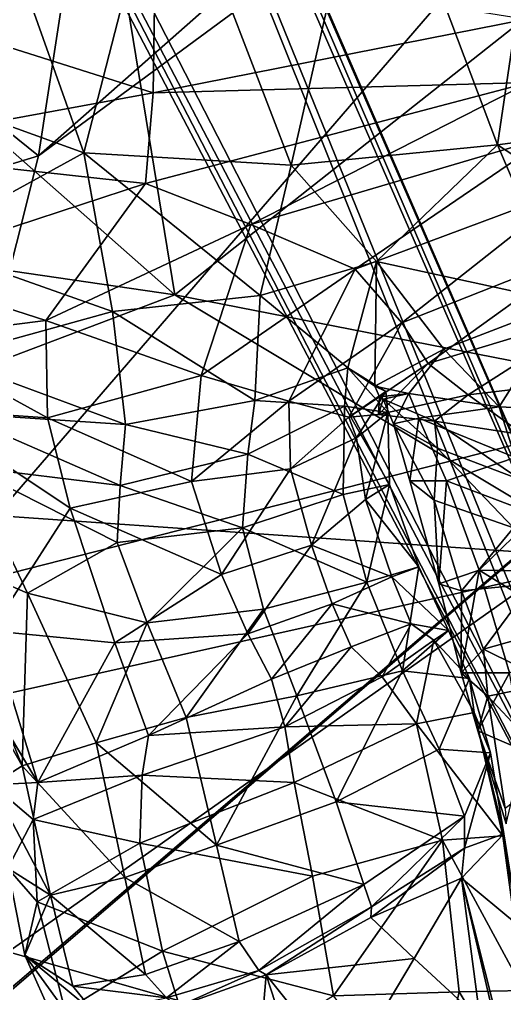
# Model space of a CAD drawing. Header units: metres. Extents: x -7.7 to 8, y -8.9 to 8.6.
# Drawn here: x 1.294 to 1.823, y -5.029 to -3.966 of the extents above; entities that cross this region are included whole.
import ezdxf

# ---------------------------------------------------------------- set-up
doc = ezdxf.new("R2010")
doc.units = ezdxf.units.M
doc.layers.add('LIBERTY', color=1, linetype='CONTINUOUS')

msp = doc.modelspace()

# ---------------------------------------------------------------- linework, layer by layer
at = {"layer": 'LIBERTY', "color": 7}
for points in [[(-7.53329, 8.63299, 0.068), (6.51222, 8.63299, 0.068), (-7.65053, -5.52977, 0.068)], [(-7.65053, -5.52977, 0.068), (6.51222, 8.63299, 0.068), (-7.53329, -5.64701, 0.068)], [(6.51222, 8.63299, 0.068), (6.62947, 8.51574, 0.068), (-7.53329, -5.64701, 0.068)], [(6.62947, 8.51574, 0.068), (6.51222, -5.64701, 0.068), (-7.53329, -5.64701, 0.068)], [(-7.53329, 8.51574, 1.70282), (-7.53329, -5.52977, 1.70282), (6.51222, -5.52977, 1.70282)], [(6.51222, 8.51574, 1.70282), (-7.53329, 8.51574, 1.70282), (6.51222, -5.52977, 1.70282)]]:
    msp.add_3dface(points, dxfattribs=at)
at = {"layer": 'LIBERTY', "color": 2}
for points in [[(0.533366, -2.19211, 45.8943), (2.08611, -5.21478, 47.3809), (0.784772, -2.01529, 45.7752)], [(2.16382, -5.1806, 47.3603), (0.784627, -2.01489, 45.7752), (0.784772, -2.01529, 45.7752)], [(2.16382, -5.1806, 47.3603), (1.01798, -2.55677, 45.9005), (0.784641, -2.01492, 45.7752)], [(2.08611, -5.21478, 47.3809), (2.16382, -5.1806, 47.3603), (0.784772, -2.01529, 45.7752)], [(0.768996, -2.70446, 45.9905), (2.08611, -5.21478, 47.3809), (0.533366, -2.19211, 45.8943)], [(1.01798, -2.55677, 45.9005), (2.15415, -5.19114, 47.3114), (1.011, -2.57185, 45.8611)], [(2.16382, -5.1806, 47.3603), (2.15415, -5.19114, 47.3114), (1.01798, -2.55677, 45.9005)], [(2.07639, -5.22532, 47.332), (0.76221, -2.71966, 45.9567), (1.011, -2.57185, 45.8611)], [(2.15415, -5.19114, 47.3114), (2.07639, -5.22532, 47.332), (1.011, -2.57185, 45.8611)], [(2.07639, -5.22532, 47.332), (0.768996, -2.70446, 45.9905), (0.76221, -2.71966, 45.9567)], [(2.07639, -5.22532, 47.332), (2.08611, -5.21478, 47.3809), (0.768996, -2.70446, 45.9905)]]:
    msp.add_3dface(points, dxfattribs=at)
at = {"layer": 'LIBERTY', "color": 8}
for points in [[(2.18179, -3.35114, 30.561), (1.31484, -4.11486, 28.6964), (2.1185, -3.52347, 28.5151)], [(2.18179, -3.35114, 30.561), (1.41207, -3.48181, 31.2583), (1.31484, -4.11486, 28.6964)], [(1.41207, -3.48181, 31.2583), (0.552948, -3.50089, 31.4453), (1.31484, -4.11486, 28.6964)], [(0.837603, -3.58755, 2.08622), (3.07244, -3.49215, 1.70282), (1.26745, -5.03989, 1.70282)], [(3.07402, -3.49209, 1.97996), (0.838988, -3.58749, 2.30801), (1.25611, -5.04654, 1.93382)], [(3.07402, -3.49209, 1.97996), (1.25611, -5.04654, 1.93382), (1.82723, -5.45562, 1.92482)], [(1.26745, -5.03989, 1.70282), (3.07244, -3.49215, 1.70282), (1.82723, -5.45562, 1.70282)], [(1.31484, -4.11486, 28.6964), (0.552948, -3.50089, 31.4453), (0.826342, -4.26305, 28.4443)], [(1.38663, -3.51541, 34.5322), (0.870385, -4.03735, 33.7677), (0.950787, -3.90606, 33.5726)], [(1.38663, -3.51541, 34.5322), (1.2142, -3.6793, 34.7501), (0.870385, -4.03735, 33.7677)], [(2.1185, -3.52347, 28.5151), (1.19433, -4.59307, 25.9095), (2.19497, -4.33821, 25.3996)], [(2.1185, -3.52347, 28.5151), (1.31484, -4.11486, 28.6964), (1.19433, -4.59307, 25.9095)], [(1.46379, -4.2665, 14.3022), (1.05152, -3.90308, 13.6514), (1.34997, -3.57087, 13.441)], [(1.86189, -3.95208, 13.8979), (1.46379, -4.2665, 14.3022), (1.34997, -3.57087, 13.441)], [(1.87346, -3.71277, 2.87307), (1.67867, -3.73944, 2.87627), (1.81589, -4.10307, 2.70237)], [(1.87346, -3.71277, 2.87307), (1.81589, -4.10307, 2.70237), (2.01775, -4.07635, 2.69521)], [(1.67867, -3.73944, 2.87627), (1.45318, -3.76709, 2.846), (1.59057, -4.12524, 2.71602)], [(1.67867, -3.73944, 2.87627), (1.59057, -4.12524, 2.71602), (1.81589, -4.10307, 2.70237)], [(1.36431, -4.11178, 2.71035), (1.23835, -3.75852, 2.78301), (1.14671, -4.03327, 2.67319)], [(1.45318, -3.76709, 2.846), (1.23835, -3.75852, 2.78301), (1.36431, -4.11178, 2.71035)], [(1.59057, -4.12524, 2.71602), (1.45318, -3.76709, 2.846), (1.36431, -4.11178, 2.71035)], [(1.46379, -4.2665, 14.3022), (0.133531, -4.07228, 14.1463), (1.05152, -3.90308, 13.6514)], [(1.4399, -4.04618, 1.85258), (1.04156, -3.91988, 1.88762), (1.44201, -3.90119, 1.84149)], [(1.84735, -3.96588, 1.90134), (1.4399, -4.04618, 1.85258), (1.44201, -3.90119, 1.84149)], [(1.09949, -4.10876, 1.87087), (1.04156, -3.91988, 1.88762), (1.4399, -4.04618, 1.85258)], [(2.69539, -4.50766, 22.9284), (1.46379, -4.2665, 14.3022), (1.86189, -3.95208, 13.8979)], [(1.84735, -3.96588, 1.90134), (1.85041, -4.03506, 1.88915), (1.4399, -4.04618, 1.85258)], [(1.36431, -4.11178, 2.71035), (1.14671, -4.03327, 2.67319), (1.18477, -4.21025, 2.64712)], [(1.85041, -4.03506, 1.88915), (1.43148, -4.14518, 1.87825), (1.4399, -4.04618, 1.85258)], [(1.43148, -4.14518, 1.87825), (1.85041, -4.03506, 1.88915), (1.54665, -4.18988, 1.83064)], [(1.85041, -4.03506, 1.88915), (1.87329, -4.09352, 1.8832), (1.54665, -4.18988, 1.83064)], [(1.43148, -4.14518, 1.87825), (1.09949, -4.10876, 1.87087), (1.4399, -4.04618, 1.85258)], [(1.46379, -4.2665, 14.3022), (0.895835, -4.4813, 15.1743), (0.133531, -4.07228, 14.1463)], [(2.01775, -4.07635, 2.69521), (1.81589, -4.10307, 2.70237), (1.9937, -4.21918, 2.56036)], [(1.87329, -4.09352, 1.8832), (1.66051, -4.23858, 1.83494), (1.54665, -4.18988, 1.83064)], [(1.87329, -4.09352, 1.8832), (1.89771, -4.15018, 1.87665), (1.66051, -4.23858, 1.83494)], [(1.43148, -4.14518, 1.87825), (1.14753, -4.23806, 1.87835), (1.09949, -4.10876, 1.87087)], [(1.81589, -4.10307, 2.70237), (1.59057, -4.12524, 2.71602), (1.68361, -4.23025, 2.60221)], [(1.88961, -4.27485, 2.6352), (1.81589, -4.10307, 2.70237), (1.68361, -4.23025, 2.60221)], [(1.81589, -4.10307, 2.70237), (1.88961, -4.27485, 2.6352), (1.9937, -4.21918, 2.56036)], [(1.31484, -4.11486, 28.6964), (0.826342, -4.26305, 28.4443), (1.19433, -4.59307, 25.9095)], [(1.39555, -4.28463, 2.68298), (1.36431, -4.11178, 2.71035), (1.18477, -4.21025, 2.64712)], [(1.36431, -4.11178, 2.71035), (1.39555, -4.28463, 2.68298), (1.55687, -4.26726, 2.66514)], [(1.59057, -4.12524, 2.71602), (1.36431, -4.11178, 2.71035), (1.55687, -4.26726, 2.66514)], [(1.59057, -4.12524, 2.71602), (1.55687, -4.26726, 2.66514), (1.68361, -4.23025, 2.60221)], [(1.14753, -4.23806, 1.87835), (1.43148, -4.14518, 1.87825), (1.32282, -4.29446, 1.79274)], [(1.43148, -4.14518, 1.87825), (1.54665, -4.18988, 1.83064), (1.32282, -4.29446, 1.79274)], [(1.89771, -4.15018, 1.87665), (1.71127, -4.29688, 1.85343), (1.66051, -4.23858, 1.83494)], [(1.89771, -4.15018, 1.87665), (1.91226, -4.21765, 1.86078), (1.71127, -4.29688, 1.85343)], [(1.54665, -4.18988, 1.83064), (1.49234, -4.35461, 1.80933), (1.32282, -4.29446, 1.79274)], [(1.54665, -4.18988, 1.83064), (1.66051, -4.23858, 1.83494), (1.49234, -4.35461, 1.80933)], [(1.39555, -4.28463, 2.68298), (1.18477, -4.21025, 2.64712), (1.21287, -4.33518, 2.63023)], [(1.91226, -4.21765, 1.86078), (1.73997, -4.34124, 1.8916), (1.71127, -4.29688, 1.85343)], [(1.73997, -4.34124, 1.8916), (1.91226, -4.21765, 1.86078), (1.92412, -4.28593, 1.84491)], [(1.16674, -4.31397, 1.88148), (1.14753, -4.23806, 1.87835), (1.32282, -4.29446, 1.79274)], [(1.66051, -4.23858, 1.83494), (1.58801, -4.38246, 1.8583), (1.49234, -4.35461, 1.80933)], [(1.68361, -4.23025, 2.60221), (1.55687, -4.26726, 2.66514), (1.65246, -4.34604, 2.49353)], [(1.71127, -4.29688, 1.85343), (1.58801, -4.38246, 1.8583), (1.66051, -4.23858, 1.83494)], [(1.68361, -4.23025, 2.60221), (1.65246, -4.34604, 2.49353), (1.68195, -4.36601, 2.44461)], [(1.75722, -4.32566, 2.56216), (1.68361, -4.23025, 2.60221), (1.68195, -4.36601, 2.44461)], [(1.88961, -4.27485, 2.6352), (1.68361, -4.23025, 2.60221), (1.75722, -4.32566, 2.56216)], [(1.94279, -4.55399, 23.4351), (0.895835, -4.4813, 15.1743), (1.46379, -4.2665, 14.3022)], [(1.55687, -4.26726, 2.66514), (1.39555, -4.28463, 2.68298), (1.55104, -4.38178, 2.61814)], [(2.69539, -4.50766, 22.9284), (1.94279, -4.55399, 23.4351), (1.46379, -4.2665, 14.3022)], [(1.55687, -4.26726, 2.66514), (1.55104, -4.38178, 2.61814), (1.65246, -4.34604, 2.49353)], [(1.88961, -4.27485, 2.6352), (1.75722, -4.32566, 2.56216), (1.81763, -4.38854, 2.53861)], [(1.94508, -4.395, 2.58777), (1.88961, -4.27485, 2.6352), (1.81763, -4.38854, 2.53861)], [(1.40992, -4.40776, 2.66473), (1.39555, -4.28463, 2.68298), (1.21287, -4.33518, 2.63023)], [(1.39555, -4.28463, 2.68298), (1.40992, -4.40776, 2.66473), (1.55104, -4.38178, 2.61814)], [(1.7839, -4.37566, 1.86653), (1.73997, -4.34124, 1.8916), (1.92412, -4.28593, 1.84491)], [(1.7839, -4.37566, 1.86653), (1.92412, -4.28593, 1.84491), (1.94331, -4.35681, 1.83338)], [(1.32461, -4.40076, 1.7962), (1.16674, -4.31397, 1.88148), (1.32282, -4.29446, 1.79274)], [(1.49234, -4.35461, 1.80933), (1.32461, -4.40076, 1.7962), (1.32282, -4.29446, 1.79274)], [(1.6534, -4.40003, 1.95374), (1.58801, -4.38246, 1.8583), (1.71127, -4.29688, 1.85343)], [(1.73997, -4.34124, 1.8916), (1.6534, -4.40003, 1.95374), (1.71127, -4.29688, 1.85343)], [(1.18731, -4.39111, 1.89244), (1.16674, -4.31397, 1.88148), (1.32461, -4.40076, 1.7962)], [(1.75722, -4.32566, 2.56216), (1.68195, -4.36601, 2.44461), (1.719, -4.37417, 2.39921)], [(1.81763, -4.38854, 2.53861), (1.75722, -4.32566, 2.56216), (1.719, -4.37417, 2.39921)], [(2.19497, -4.33821, 25.3996), (0.753664, -5.35601, 23.63), (1.98435, -5.18416, 23.3192)], [(2.19497, -4.33821, 25.3996), (1.19433, -4.59307, 25.9095), (0.753664, -5.35601, 23.63)], [(1.40992, -4.40776, 2.66473), (1.21287, -4.33518, 2.63023), (1.22298, -4.39564, 2.61082)], [(1.68591, -4.39706, 1.95094), (1.6534, -4.40003, 1.95374), (1.73997, -4.34124, 1.8916)], [(1.68591, -4.39706, 1.95094), (1.73997, -4.34124, 1.8916), (1.7839, -4.37566, 1.86653)], [(1.49234, -4.35461, 1.80933), (1.48198, -4.47022, 1.82107), (1.32461, -4.40076, 1.7962)], [(1.58801, -4.38246, 1.8583), (1.48198, -4.47022, 1.82107), (1.49234, -4.35461, 1.80933)], [(1.55104, -4.38178, 2.61814), (1.64875, -4.38778, 2.50371), (1.65246, -4.34604, 2.49353)], [(1.65246, -4.34604, 2.49353), (1.64875, -4.38778, 2.50371), (1.69626, -4.39499, 2.25732)], [(1.68195, -4.36601, 2.44461), (1.65246, -4.34604, 2.49353), (1.69402, -4.37211, 2.21523)], [(1.65246, -4.34604, 2.49353), (1.69626, -4.39499, 2.25732), (1.69402, -4.37211, 2.21523)], [(1.719, -4.37417, 2.39921), (1.68195, -4.36601, 2.44461), (1.68687, -4.37793, 2.19404)], [(1.68195, -4.36601, 2.44461), (1.69402, -4.37211, 2.21523), (1.68687, -4.37793, 2.19404)], [(1.84448, -4.41918, 1.85776), (1.7839, -4.37566, 1.86653), (1.94331, -4.35681, 1.83338)], [(1.68687, -4.37793, 2.19404), (1.69402, -4.37211, 2.21523), (1.6534, -4.40003, 1.95374)], [(1.69402, -4.37211, 2.21523), (1.66189, -4.42243, 2.01039), (1.6534, -4.40003, 1.95374)], [(1.69402, -4.37211, 2.21523), (1.69626, -4.39499, 2.25732), (1.66189, -4.42243, 2.01039)], [(1.74705, -4.40419, 1.95924), (1.68591, -4.39706, 1.95094), (1.7839, -4.37566, 1.86653)], [(1.719, -4.37417, 2.39921), (1.68687, -4.37793, 2.19404), (1.69099, -4.3804, 2.17328)], [(1.70241, -4.40703, 2.19454), (1.719, -4.37417, 2.39921), (1.69099, -4.3804, 2.17328)], [(1.73003, -4.40098, 2.39114), (1.719, -4.37417, 2.39921), (1.70241, -4.40703, 2.19454)], [(1.81763, -4.38854, 2.53861), (1.719, -4.37417, 2.39921), (1.73003, -4.40098, 2.39114)], [(1.74705, -4.40419, 1.95924), (1.7839, -4.37566, 1.86653), (1.84448, -4.41918, 1.85776)], [(1.55104, -4.38178, 2.61814), (1.40992, -4.40776, 2.66473), (1.54338, -4.44014, 2.61479)], [(1.58801, -4.38246, 1.8583), (1.58973, -4.45628, 1.88967), (1.48198, -4.47022, 1.82107)], [(1.55104, -4.38178, 2.61814), (1.54338, -4.44014, 2.61479), (1.64875, -4.38778, 2.50371)], [(1.6534, -4.40003, 1.95374), (1.58973, -4.45628, 1.88967), (1.58801, -4.38246, 1.8583)], [(1.68687, -4.37793, 2.19404), (1.6534, -4.40003, 1.95374), (1.68591, -4.39706, 1.95094)], [(1.69099, -4.3804, 2.17328), (1.68687, -4.37793, 2.19404), (1.68591, -4.39706, 1.95094)], [(1.74705, -4.40419, 1.95924), (1.69099, -4.3804, 2.17328), (1.68591, -4.39706, 1.95094)], [(1.75039, -4.43377, 2.00311), (1.69099, -4.3804, 2.17328), (1.74705, -4.40419, 1.95924)], [(1.70241, -4.40703, 2.19454), (1.69099, -4.3804, 2.17328), (1.75039, -4.43377, 2.00311)], [(1.34935, -4.49908, 1.80671), (1.18731, -4.39111, 1.89244), (1.32461, -4.40076, 1.7962)], [(1.26321, -4.63303, 1.99406), (1.18731, -4.39111, 1.89244), (1.34935, -4.49908, 1.80671)], [(1.40391, -4.47453, 2.64781), (1.40992, -4.40776, 2.66473), (1.22298, -4.39564, 2.61082)], [(1.40391, -4.47453, 2.64781), (1.22298, -4.39564, 2.61082), (1.23729, -4.45395, 2.5923)], [(1.54338, -4.44014, 2.61479), (1.6475, -4.48411, 2.52151), (1.64875, -4.38778, 2.50371)], [(1.64875, -4.38778, 2.50371), (1.6475, -4.48411, 2.52151), (1.69777, -4.47319, 2.30704)], [(1.64875, -4.38778, 2.50371), (1.69777, -4.47319, 2.30704), (1.69626, -4.39499, 2.25732)], [(1.69626, -4.39499, 2.25732), (1.67158, -4.48958, 2.07279), (1.66189, -4.42243, 2.01039)], [(1.69626, -4.39499, 2.25732), (1.69777, -4.47319, 2.30704), (1.67158, -4.48958, 2.07279)], [(1.83519, -4.44392, 2.52036), (1.81763, -4.38854, 2.53861), (1.73003, -4.40098, 2.39114)], [(1.94508, -4.395, 2.58777), (1.81763, -4.38854, 2.53861), (1.83519, -4.44392, 2.52036)], [(1.48198, -4.47022, 1.82107), (1.34935, -4.49908, 1.80671), (1.32461, -4.40076, 1.7962)], [(1.40992, -4.40776, 2.66473), (1.40391, -4.47453, 2.64781), (1.54338, -4.44014, 2.61479)], [(1.6534, -4.40003, 1.95374), (1.66189, -4.42243, 2.01039), (1.58973, -4.45628, 1.88967)], [(1.72015, -4.46949, 2.21606), (1.73003, -4.40098, 2.39114), (1.70241, -4.40703, 2.19454)], [(1.74658, -4.49034, 2.04429), (1.70241, -4.40703, 2.19454), (1.75039, -4.43377, 2.00311)], [(1.72015, -4.46949, 2.21606), (1.70241, -4.40703, 2.19454), (1.74658, -4.49034, 2.04429)], [(1.7601, -4.46952, 2.38297), (1.73003, -4.40098, 2.39114), (1.72015, -4.46949, 2.21606)], [(1.83519, -4.44392, 2.52036), (1.73003, -4.40098, 2.39114), (1.7601, -4.46952, 2.38297)], [(1.75039, -4.43377, 2.00311), (1.74705, -4.40419, 1.95924), (1.84132, -4.46819, 1.889)], [(1.84132, -4.46819, 1.889), (1.74705, -4.40419, 1.95924), (1.84448, -4.41918, 1.85776)], [(1.66189, -4.42243, 2.01039), (1.61293, -4.53956, 1.93143), (1.58973, -4.45628, 1.88967)], [(1.66189, -4.42243, 2.01039), (1.67158, -4.48958, 2.07279), (1.61293, -4.53956, 1.93143)], [(1.54338, -4.44014, 2.61479), (1.40391, -4.47453, 2.64781), (1.53745, -4.52073, 2.61123)], [(1.54338, -4.44014, 2.61479), (1.53745, -4.52073, 2.61123), (1.6475, -4.48411, 2.52151)], [(1.74658, -4.49034, 2.04429), (1.75039, -4.43377, 2.00311), (1.83315, -4.52055, 1.91998)], [(1.83315, -4.52055, 1.91998), (1.75039, -4.43377, 2.00311), (1.84132, -4.46819, 1.889)], [(1.85793, -4.50658, 2.50251), (1.83519, -4.44392, 2.52036), (1.7601, -4.46952, 2.38297)], [(1.3028, -4.5917, 2.56669), (1.23729, -4.45395, 2.5923), (1.20283, -4.54846, 2.46576)], [(1.40053, -4.53677, 2.62867), (1.40391, -4.47453, 2.64781), (1.23729, -4.45395, 2.5923)], [(1.40053, -4.53677, 2.62867), (1.23729, -4.45395, 2.5923), (1.3028, -4.5917, 2.56669)], [(1.58973, -4.45628, 1.88967), (1.51451, -4.57168, 1.84358), (1.48198, -4.47022, 1.82107)], [(1.58973, -4.45628, 1.88967), (1.61293, -4.53956, 1.93143), (1.51451, -4.57168, 1.84358)], [(1.48198, -4.47022, 1.82107), (1.51451, -4.57168, 1.84358), (1.34935, -4.49908, 1.80671)], [(1.7516, -4.58172, 2.21733), (1.7601, -4.46952, 2.38297), (1.72015, -4.46949, 2.21606)], [(1.7516, -4.58172, 2.21733), (1.72015, -4.46949, 2.21606), (1.74658, -4.49034, 2.04429)], [(1.79589, -4.56674, 2.40882), (1.7601, -4.46952, 2.38297), (1.7516, -4.58172, 2.21733)], [(1.79589, -4.56674, 2.40882), (1.85793, -4.50658, 2.50251), (1.7601, -4.46952, 2.38297)], [(1.94279, -4.55399, 23.4351), (0.727654, -4.82437, 23.628), (0.895835, -4.4813, 15.1743)], [(1.40391, -4.47453, 2.64781), (1.40053, -4.53677, 2.62867), (1.53745, -4.52073, 2.61123)], [(1.6475, -4.48411, 2.52151), (1.67319, -4.58005, 2.52867), (1.69777, -4.47319, 2.30704)], [(1.69777, -4.47319, 2.30704), (1.73001, -4.56314, 2.29194), (1.67158, -4.48958, 2.07279)], [(1.69777, -4.47319, 2.30704), (1.67319, -4.58005, 2.52867), (1.73001, -4.56314, 2.29194)], [(1.53745, -4.52073, 2.61123), (1.67319, -4.58005, 2.52867), (1.6475, -4.48411, 2.52151)], [(1.67158, -4.48958, 2.07279), (1.70027, -4.57414, 2.04407), (1.61293, -4.53956, 1.93143)], [(1.67158, -4.48958, 2.07279), (1.73001, -4.56314, 2.29194), (1.70027, -4.57414, 2.04407)], [(1.7516, -4.58172, 2.21733), (1.74658, -4.49034, 2.04429), (1.77639, -4.58949, 2.02296)], [(1.77639, -4.58949, 2.02296), (1.74658, -4.49034, 2.04429), (1.83315, -4.52055, 1.91998)], [(1.3983, -4.646, 1.88473), (1.26321, -4.63303, 1.99406), (1.34935, -4.49908, 1.80671)], [(1.51451, -4.57168, 1.84358), (1.3983, -4.646, 1.88473), (1.34935, -4.49908, 1.80671)], [(1.88569, -4.5681, 2.50295), (1.85793, -4.50658, 2.50251), (1.79589, -4.56674, 2.40882)], [(1.53745, -4.52073, 2.61123), (1.40053, -4.53677, 2.62867), (1.43345, -4.62409, 2.59665)], [(1.56038, -4.60934, 2.59676), (1.53745, -4.52073, 2.61123), (1.43345, -4.62409, 2.59665)], [(1.53745, -4.52073, 2.61123), (1.56038, -4.60934, 2.59676), (1.67319, -4.58005, 2.52867)], [(1.77639, -4.58949, 2.02296), (1.83315, -4.52055, 1.91998), (1.85313, -4.5816, 1.91729)], [(1.43345, -4.62409, 2.59665), (1.40053, -4.53677, 2.62867), (1.3028, -4.5917, 2.56669)], [(1.61293, -4.53956, 1.93143), (1.54335, -4.6362, 1.87387), (1.51451, -4.57168, 1.84358)], [(1.61293, -4.53956, 1.93143), (1.6353, -4.60336, 1.9298), (1.54335, -4.6362, 1.87387)], [(1.61293, -4.53956, 1.93143), (1.70027, -4.57414, 2.04407), (1.6353, -4.60336, 1.9298)], [(0.727654, -4.82437, 23.628), (1.94279, -4.55399, 23.4351), (1.98435, -5.18416, 23.3192)], [(1.29687, -4.78036, 2.47183), (1.20283, -4.54846, 2.46576), (1.18204, -4.57807, 2.23154)], [(1.29687, -4.78036, 2.47183), (1.3028, -4.5917, 2.56669), (1.20283, -4.54846, 2.46576)], [(1.67319, -4.58005, 2.52867), (1.71209, -4.67643, 2.52049), (1.73001, -4.56314, 2.29194)], [(1.73001, -4.56314, 2.29194), (1.76225, -4.6327, 2.26609), (1.70027, -4.57414, 2.04407)], [(1.73001, -4.56314, 2.29194), (1.71209, -4.67643, 2.52049), (1.76225, -4.6327, 2.26609)], [(1.79589, -4.56674, 2.40882), (1.7516, -4.58172, 2.21733), (1.77607, -4.67883, 2.21499)], [(1.82888, -4.6787, 2.4356), (1.79589, -4.56674, 2.40882), (1.77607, -4.67883, 2.21499)], [(1.82888, -4.6787, 2.4356), (1.90803, -4.63599, 2.50692), (1.79589, -4.56674, 2.40882)], [(1.90803, -4.63599, 2.50692), (1.88569, -4.5681, 2.50295), (1.79589, -4.56674, 2.40882)], [(1.2644, -4.80101, 2.28747), (1.29687, -4.78036, 2.47183), (1.18204, -4.57807, 2.23154)], [(1.2644, -4.80101, 2.28747), (1.18204, -4.57807, 2.23154), (1.31428, -4.79834, 2.07657)], [(1.31428, -4.79834, 2.07657), (1.18204, -4.57807, 2.23154), (1.26321, -4.63303, 1.99406)], [(1.54335, -4.6362, 1.87387), (1.3983, -4.646, 1.88473), (1.51451, -4.57168, 1.84358)], [(1.70027, -4.57414, 2.04407), (1.72157, -4.62532, 2.00666), (1.6353, -4.60336, 1.9298)], [(1.70027, -4.57414, 2.04407), (1.76225, -4.6327, 2.26609), (1.72157, -4.62532, 2.00666)], [(1.56038, -4.60934, 2.59676), (1.59662, -4.70383, 2.57501), (1.67319, -4.58005, 2.52867)], [(1.67319, -4.58005, 2.52867), (1.59662, -4.70383, 2.57501), (1.71209, -4.67643, 2.52049)], [(1.77607, -4.67883, 2.21499), (1.7516, -4.58172, 2.21733), (1.77639, -4.58949, 2.02296)], [(1.80047, -4.65311, 1.99191), (1.77639, -4.58949, 2.02296), (1.85313, -4.5816, 1.91729)], [(1.80047, -4.65311, 1.99191), (1.85313, -4.5816, 1.91729), (1.87549, -4.63195, 1.91217)], [(1.37771, -4.75505, 2.54023), (1.3028, -4.5917, 2.56669), (1.29687, -4.78036, 2.47183)], [(1.43345, -4.62409, 2.59665), (1.3028, -4.5917, 2.56669), (1.37771, -4.75505, 2.54023)], [(1.77607, -4.67883, 2.21499), (1.77639, -4.58949, 2.02296), (1.80047, -4.65311, 1.99191)], [(1.56038, -4.60934, 2.59676), (1.43345, -4.62409, 2.59665), (1.47615, -4.72734, 2.56205)], [(1.59662, -4.70383, 2.57501), (1.56038, -4.60934, 2.59676), (1.47615, -4.72734, 2.56205)], [(1.6353, -4.60336, 1.9298), (1.569, -4.68584, 1.89134), (1.54335, -4.6362, 1.87387)], [(1.6353, -4.60336, 1.9298), (1.65601, -4.65023, 1.92075), (1.569, -4.68584, 1.89134)], [(1.6353, -4.60336, 1.9298), (1.72157, -4.62532, 2.00666), (1.65601, -4.65023, 1.92075)], [(1.47615, -4.72734, 2.56205), (1.43345, -4.62409, 2.59665), (1.37771, -4.75505, 2.54023)], [(1.72157, -4.62532, 2.00666), (1.68991, -4.68305, 1.95815), (1.65601, -4.65023, 1.92075)], [(1.72157, -4.62532, 2.00666), (1.7464, -4.6431, 2.11044), (1.68991, -4.68305, 1.95815)], [(1.76225, -4.6327, 2.26609), (1.7464, -4.6431, 2.11044), (1.72157, -4.62532, 2.00666)], [(1.31428, -4.79834, 2.07657), (1.26321, -4.63303, 1.99406), (1.3983, -4.646, 1.88473)], [(1.43493, -4.74702, 1.93935), (1.3983, -4.646, 1.88473), (1.54335, -4.6362, 1.87387)], [(1.569, -4.68584, 1.89134), (1.43493, -4.74702, 1.93935), (1.54335, -4.6362, 1.87387)], [(1.71209, -4.67643, 2.52049), (1.78516, -4.68478, 2.3142), (1.76225, -4.6327, 2.26609)], [(1.76225, -4.6327, 2.26609), (1.78516, -4.68478, 2.3142), (1.7464, -4.6431, 2.11044)], [(1.87557, -4.69009, 1.99081), (1.80047, -4.65311, 1.99191), (1.87549, -4.63195, 1.91217)], [(1.43493, -4.74702, 1.93935), (1.31428, -4.79834, 2.07657), (1.3983, -4.646, 1.88473)], [(1.569, -4.68584, 1.89134), (1.65601, -4.65023, 1.92075), (1.58361, -4.73752, 1.86583)], [(1.65601, -4.65023, 1.92075), (1.68991, -4.68305, 1.95815), (1.58361, -4.73752, 1.86583)], [(1.7464, -4.6431, 2.11044), (1.72739, -4.73422, 1.99759), (1.68991, -4.68305, 1.95815)], [(1.7464, -4.6431, 2.11044), (1.79018, -4.7219, 2.24104), (1.72739, -4.73422, 1.99759)], [(1.78516, -4.68478, 2.3142), (1.79018, -4.7219, 2.24104), (1.7464, -4.6431, 2.11044)], [(1.80521, -4.7042, 2.11669), (1.77607, -4.67883, 2.21499), (1.80047, -4.65311, 1.99191)], [(1.80521, -4.7042, 2.11669), (1.80047, -4.65311, 1.99191), (1.87557, -4.69009, 1.99081)], [(1.68991, -4.68305, 1.95815), (1.72739, -4.73422, 1.99759), (1.58361, -4.73752, 1.86583)], [(1.59662, -4.70383, 2.57501), (1.63972, -4.81957, 2.54878), (1.71209, -4.67643, 2.52049)], [(1.71209, -4.67643, 2.52049), (1.63972, -4.81957, 2.54878), (1.75204, -4.76202, 2.49597)], [(1.71209, -4.67643, 2.52049), (1.75204, -4.76202, 2.49597), (1.78516, -4.68478, 2.3142)], [(1.75204, -4.76202, 2.49597), (1.80831, -4.76614, 2.36709), (1.78516, -4.68478, 2.3142)], [(1.79427, -4.74197, 2.28256), (1.82888, -4.6787, 2.4356), (1.77607, -4.67883, 2.21499)], [(1.79427, -4.74197, 2.28256), (1.77607, -4.67883, 2.21499), (1.80521, -4.7042, 2.11669)], [(1.78516, -4.68478, 2.3142), (1.80831, -4.76614, 2.36709), (1.79018, -4.7219, 2.24104)], [(1.84403, -4.76348, 2.43736), (1.82888, -4.6787, 2.4356), (1.79427, -4.74197, 2.28256)], [(1.43493, -4.74702, 1.93935), (1.569, -4.68584, 1.89134), (1.58361, -4.73752, 1.86583)], [(1.88031, -4.78428, 2.065), (1.80521, -4.7042, 2.11669), (1.87557, -4.69009, 1.99081)], [(1.59662, -4.70383, 2.57501), (1.47615, -4.72734, 2.56205), (1.50917, -4.86662, 2.53807)], [(1.63972, -4.81957, 2.54878), (1.59662, -4.70383, 2.57501), (1.50917, -4.86662, 2.53807)], [(1.82425, -4.82664, 2.25484), (1.79427, -4.74197, 2.28256), (1.80521, -4.7042, 2.11669)], [(1.82425, -4.82664, 2.25484), (1.80521, -4.7042, 2.11669), (1.88031, -4.78428, 2.065)], [(1.47615, -4.72734, 2.56205), (1.37771, -4.75505, 2.54023), (1.50917, -4.86662, 2.53807)], [(1.79018, -4.7219, 2.24104), (1.82165, -4.85658, 2.20432), (1.72739, -4.73422, 1.99759)], [(1.79018, -4.7219, 2.24104), (1.82265, -4.85434, 2.32341), (1.82165, -4.85658, 2.20432)], [(1.80831, -4.76614, 2.36709), (1.82265, -4.85434, 2.32341), (1.79018, -4.7219, 2.24104)], [(1.42785, -4.7902, 1.92815), (1.58361, -4.73752, 1.86583), (1.59382, -4.79844, 1.83047)], [(1.42785, -4.7902, 1.92815), (1.43493, -4.74702, 1.93935), (1.58361, -4.73752, 1.86583)], [(1.58361, -4.73752, 1.86583), (1.72739, -4.73422, 1.99759), (1.59382, -4.79844, 1.83047)], [(1.72739, -4.73422, 1.99759), (1.75581, -4.86129, 1.95711), (1.59382, -4.79844, 1.83047)], [(1.72739, -4.73422, 1.99759), (1.82165, -4.85658, 2.20432), (1.75581, -4.86129, 1.95711)], [(1.31428, -4.79834, 2.07657), (1.43493, -4.74702, 1.93935), (1.42785, -4.7902, 1.92815)], [(1.82514, -4.84344, 2.34848), (1.84403, -4.76348, 2.43736), (1.79427, -4.74197, 2.28256)], [(1.82514, -4.84344, 2.34848), (1.79427, -4.74197, 2.28256), (1.82425, -4.82664, 2.25484)], [(1.40923, -4.902, 2.51154), (1.37771, -4.75505, 2.54023), (1.29687, -4.78036, 2.47183)], [(1.50917, -4.86662, 2.53807), (1.37771, -4.75505, 2.54023), (1.40923, -4.902, 2.51154)], [(1.75204, -4.76202, 2.49597), (1.63972, -4.81957, 2.54878), (1.77984, -4.83495, 2.4591)], [(1.75204, -4.76202, 2.49597), (1.77984, -4.83495, 2.4591), (1.80831, -4.76614, 2.36709)], [(1.77984, -4.83495, 2.4591), (1.77987, -4.87017, 2.41171), (1.80831, -4.76614, 2.36709)], [(1.80831, -4.76614, 2.36709), (1.77987, -4.87017, 2.41171), (1.82265, -4.85434, 2.32341)], [(1.32808, -4.9214, 2.44042), (1.29687, -4.78036, 2.47183), (1.2644, -4.80101, 2.28747)], [(1.40923, -4.902, 2.51154), (1.29687, -4.78036, 2.47183), (1.32808, -4.9214, 2.44042)], [(1.30912, -4.83863, 2.08877), (1.42785, -4.7902, 1.92815), (1.42534, -4.86461, 1.9079)], [(1.30912, -4.83863, 2.08877), (1.31428, -4.79834, 2.07657), (1.42785, -4.7902, 1.92815)], [(1.42534, -4.86461, 1.9079), (1.42785, -4.7902, 1.92815), (1.59382, -4.79844, 1.83047)], [(1.30912, -4.83863, 2.08877), (1.2644, -4.80101, 2.28747), (1.31428, -4.79834, 2.07657)], [(1.32808, -4.9214, 2.44042), (1.2644, -4.80101, 2.28747), (1.28119, -4.89168, 2.27761)], [(1.28119, -4.89168, 2.27761), (1.2644, -4.80101, 2.28747), (1.30912, -4.83863, 2.08877)], [(1.42534, -4.86461, 1.9079), (1.59382, -4.79844, 1.83047), (1.61381, -4.90055, 1.79541)], [(1.59382, -4.79844, 1.83047), (1.75581, -4.86129, 1.95711), (1.61381, -4.90055, 1.79541)], [(1.63972, -4.81957, 2.54878), (1.50917, -4.86662, 2.53807), (1.66989, -4.90947, 2.5144)], [(1.63972, -4.81957, 2.54878), (1.66989, -4.90947, 2.5144), (1.77984, -4.83495, 2.4591)], [(0.753664, -5.35601, 23.63), (0.727654, -4.82437, 23.628), (1.98435, -5.18416, 23.3192)], [(1.31325, -4.92858, 2.10281), (1.28119, -4.89168, 2.27761), (1.30912, -4.83863, 2.08877)], [(1.31325, -4.92858, 2.10281), (1.30912, -4.83863, 2.08877), (1.42534, -4.86461, 1.9079)], [(1.66989, -4.90947, 2.5144), (1.67808, -4.93403, 2.47046), (1.77984, -4.83495, 2.4591)], [(1.77984, -4.83495, 2.4591), (1.67808, -4.93403, 2.47046), (1.77987, -4.87017, 2.41171)], [(1.82265, -4.85434, 2.32341), (1.77644, -4.9026, 2.3718), (1.83879, -4.95439, 2.26747)], [(1.77987, -4.87017, 2.41171), (1.77644, -4.9026, 2.3718), (1.82265, -4.85434, 2.32341)], [(1.82265, -4.85434, 2.32341), (1.83879, -4.95439, 2.26747), (1.82165, -4.85658, 2.20432)], [(1.31325, -4.92858, 2.10281), (1.42534, -4.86461, 1.9079), (1.45012, -4.98217, 1.88962)], [(1.45012, -4.98217, 1.88962), (1.42534, -4.86461, 1.9079), (1.61381, -4.90055, 1.79541)], [(1.75581, -4.86129, 1.95711), (1.63692, -5.03104, 1.79561), (1.61381, -4.90055, 1.79541)], [(1.75581, -4.86129, 1.95711), (1.77387, -5.02669, 1.91802), (1.63692, -5.03104, 1.79561)], [(1.82165, -4.85658, 2.20432), (1.84467, -5.02521, 2.12733), (1.75581, -4.86129, 1.95711)], [(1.75581, -4.86129, 1.95711), (1.84467, -5.02521, 2.12733), (1.77387, -5.02669, 1.91802)], [(1.82165, -4.85658, 2.20432), (1.83879, -4.95439, 2.26747), (1.84467, -5.02521, 2.12733)], [(1.53394, -4.97165, 2.51326), (1.50917, -4.86662, 2.53807), (1.40923, -4.902, 2.51154)], [(1.66989, -4.90947, 2.5144), (1.50917, -4.86662, 2.53807), (1.53394, -4.97165, 2.51326)], [(1.77987, -4.87017, 2.41171), (1.67736, -4.94558, 2.44281), (1.77644, -4.9026, 2.3718)], [(1.67808, -4.93403, 2.47046), (1.67736, -4.94558, 2.44281), (1.77987, -4.87017, 2.41171)], [(1.32808, -4.9214, 2.44042), (1.28119, -4.89168, 2.27761), (1.30003, -4.98679, 2.26702)], [(1.30003, -4.98679, 2.26702), (1.28119, -4.89168, 2.27761), (1.31325, -4.92858, 2.10281)], [(1.43169, -5.0079, 2.47786), (1.40923, -4.902, 2.51154), (1.32808, -4.9214, 2.44042)], [(1.53394, -4.97165, 2.51326), (1.40923, -4.902, 2.51154), (1.43169, -5.0079, 2.47786)], [(1.63692, -5.03104, 1.79561), (1.45012, -4.98217, 1.88962), (1.61381, -4.90055, 1.79541)], [(1.67736, -4.94558, 2.44281), (1.725, -4.99036, 2.42533), (1.77644, -4.9026, 2.3718)], [(1.725, -4.99036, 2.42533), (1.79676, -5.05675, 2.39062), (1.77644, -4.9026, 2.3718)], [(1.77644, -4.9026, 2.3718), (1.79676, -5.05675, 2.39062), (1.81854, -5.08385, 2.3613)], [(1.77644, -4.9026, 2.3718), (1.81854, -5.08385, 2.3613), (1.8269, -5.10348, 2.34227)], [(1.77644, -4.9026, 2.3718), (1.8269, -5.10348, 2.34227), (1.83879, -4.95439, 2.26747)], [(1.66989, -4.90947, 2.5144), (1.53394, -4.97165, 2.51326), (1.55514, -5.00346, 2.47607)], [(1.66989, -4.90947, 2.5144), (1.55514, -5.00346, 2.47607), (1.67808, -4.93403, 2.47046)], [(1.35225, -5.02041, 2.40228), (1.32808, -4.9214, 2.44042), (1.30003, -4.98679, 2.26702)], [(1.30003, -4.98679, 2.26702), (1.31325, -4.92858, 2.10281), (1.3438, -5.0474, 2.1)], [(1.3438, -5.0474, 2.1), (1.31325, -4.92858, 2.10281), (1.45012, -4.98217, 1.88962)], [(1.43169, -5.0079, 2.47786), (1.32808, -4.9214, 2.44042), (1.35225, -5.02041, 2.40228)], [(1.67808, -4.93403, 2.47046), (1.55514, -5.00346, 2.47607), (1.56331, -5.00808, 2.46061)], [(1.67808, -4.93403, 2.47046), (1.56331, -5.00808, 2.46061), (1.67736, -4.94558, 2.44281)], [(1.67736, -4.94558, 2.44281), (1.56331, -5.00808, 2.46061), (1.725, -4.99036, 2.42533)], [(1.53394, -4.97165, 2.51326), (1.43169, -5.0079, 2.47786), (1.45461, -5.03317, 2.44107)], [(1.55514, -5.00346, 2.47607), (1.53394, -4.97165, 2.51326), (1.45461, -5.03317, 2.44107)], [(1.49311, -5.12124, 1.89364), (1.3438, -5.0474, 2.1), (1.45012, -4.98217, 1.88962)], [(1.49311, -5.12124, 1.89364), (1.45012, -4.98217, 1.88962), (1.63692, -5.03104, 1.79561)], [(1.37564, -5.04913, 2.36749), (1.30003, -4.98679, 2.26702), (1.33243, -5.05952, 2.24885)], [(1.37564, -5.04913, 2.36749), (1.35225, -5.02041, 2.40228), (1.30003, -4.98679, 2.26702)], [(1.33243, -5.05952, 2.24885), (1.30003, -4.98679, 2.26702), (1.3438, -5.0474, 2.1)], [(1.56331, -5.00808, 2.46061), (1.64989, -5.11612, 2.4449), (1.725, -4.99036, 2.42533)], [(1.725, -4.99036, 2.42533), (1.64989, -5.11612, 2.4449), (1.79676, -5.05675, 2.39062)], [(1.55514, -5.00346, 2.47607), (1.45461, -5.03317, 2.44107), (1.46788, -5.04249, 2.41807)], [(1.56331, -5.00808, 2.46061), (1.55514, -5.00346, 2.47607), (1.46788, -5.04249, 2.41807)], [(1.45461, -5.03317, 2.44107), (1.43169, -5.0079, 2.47786), (1.35225, -5.02041, 2.40228)], [(1.55352, -5.12331, 2.43224), (1.56331, -5.00808, 2.46061), (1.46788, -5.04249, 2.41807)], [(1.604, -5.13303, 2.44139), (1.56331, -5.00808, 2.46061), (1.55352, -5.12331, 2.43224)], [(1.64989, -5.11612, 2.4449), (1.56331, -5.00808, 2.46061), (1.604, -5.13303, 2.44139)], [(1.45461, -5.03317, 2.44107), (1.35225, -5.02041, 2.40228), (1.37564, -5.04913, 2.36749)], [(1.77387, -5.02669, 1.91802), (1.74257, -5.16479, 1.9254), (1.63692, -5.03104, 1.79561)], [(1.82025, -5.10379, 2.00208), (1.74257, -5.16479, 1.9254), (1.77387, -5.02669, 1.91802)], [(1.84467, -5.02521, 2.12733), (1.82025, -5.10379, 2.00208), (1.77387, -5.02669, 1.91802)], [(1.84467, -5.02521, 2.12733), (1.87437, -5.19266, 2.12528), (1.82025, -5.10379, 2.00208)]]:
    msp.add_3dface(points, dxfattribs=at)

doc.saveas('drawing.dxf')
